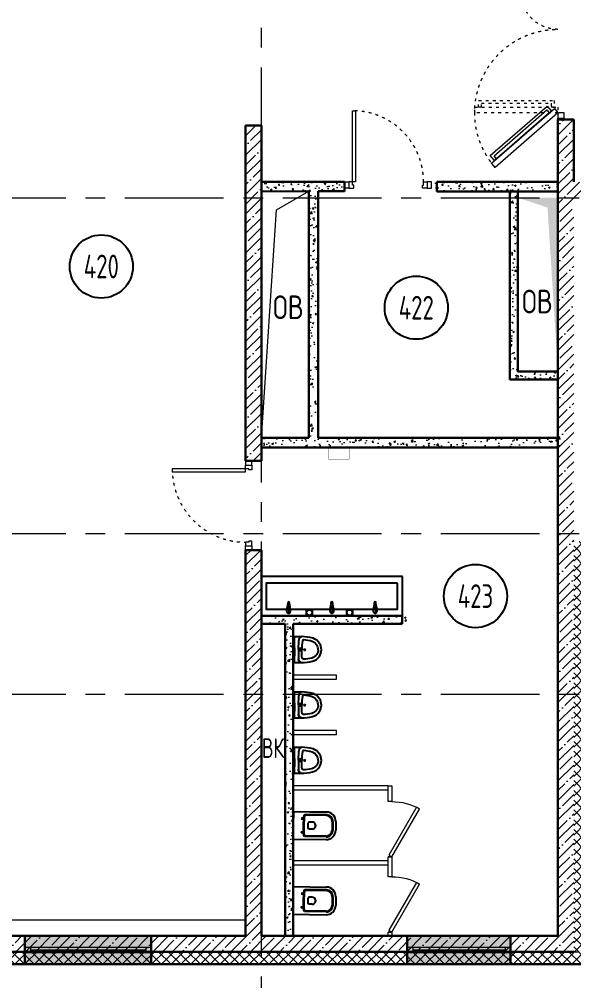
# Model space of a CAD drawing. Header units: millimetres. Extents: x -13407 to 93998, y -2611 to 109271.
# Drawn here: x 14098 to 21120, y 5883 to 18048 of the extents above; entities that cross this region are included whole.
import ezdxf
from ezdxf.enums import TextEntityAlignment as Align

# ---------------------------------------------------------------- set-up
doc = ezdxf.new("R2010")
doc.units = ezdxf.units.MM
doc.linetypes.add('ACAD_ISO03W100', pattern=[30, 12, -18])
doc.linetypes.add('CENTER', pattern=[2, 1.25, -0.25, 0.25, -0.25])
for name, color, linetype, lineweight in [('АР_Двери', 5, 'Continuous', 18), ('АР_Маркер экспликации', 239, 'Continuous', 13), ('АР_Навесной фасад', 5, 'Continuous', 5), ('АР_Номер помещения', 1, 'Continuous', 25), ('АР_Окна БЛОК', 250, 'Continuous', 13), ('АР_Оси', 193, 'Continuous', 9), ('АР_Перегородки газоблок', 165, 'Continuous', 30), ('АР_Перегородки газоблок_Штрих', 165, 'Continuous', 5), ('АР_Перегородки сантехнические', 216, 'Continuous', 9), ('АР_Подоконники', 163, 'Continuous', 9), ('АР_Помещения_площадь', 19, 'Continuous', 9), ('АР_Сущ Несущая стена', 202, 'Continuous', 30), ('АР_тонкая линия', 250, 'Continuous', 0), ('АР_Утеплитель', 250, 'Continuous', 9), ('АР_Штриховка монолит', 250, 'Continuous', 9), ('Спринклеры', 7, 'Continuous', 18), ('ТХ_ОСНОВНОЙ', 103, 'Continuous', 25)]:
    doc.layers.add(name, color=color, linetype=linetype, lineweight=lineweight)
for name, color, linetype in [('АР_Отверстия', 251, 'Continuous'), ('ТХ_дозаторы', 7, 'Continuous'), ('ТХ_обор_бытовое', 14, 'Continuous'), ('ТХ_сантехника', 253, 'Continuous')]:
    doc.layers.add(name, color=color, linetype=linetype)
doc.layers.get('ТХ_ОСНОВНОЙ').off()
doc.styles.add('ICOCPEUR', font='isocpeur.ttf')
doc.styles.add('ISOCPEUR', font='isocpeur.ttf', dxfattribs={"width": 0.7})
doc.styles.get("Standard").update_dxf_attribs({"font": 'arial.ttf'})
pattern_1 = [(50, (-195010.61, -55205.68), (215.17805, -18.82564), [22.5, -247.5]), (355, (-195010.61, -55205.68), (-41.6254, 225.65764), [18, -198]), (100.45144, (-194992.68, -55207.25), (173.55265, 206.832), [19.12206, -210.34263]), (46.1842, (-195010.61, -55145.68), (320.1724, -49.65578), [33.75, -371.25]), (96.63564, (-194983.93, -55149.82), (280.3986, 292.2356), [28.6831, -315.51413]), (351.18416, (-195010.6, -55145.68), (280.3986, 292.2356), [27, -297]), (21, (-194980.61, -55160.68), (179.07212, -120.78567), [22.5, -247.5]), (326, (-194980.61, -55160.68), (72.9946, 217.54501), [18, -198]), (71.45144, (-194965.7, -55170.75), (252.06671, 96.75935), [19.12206, -210.34263]), (37.5, (-195010.615, -55205.68), (3.647957, 99.868156), [0, -195.6, 0, -201, 0, -198.75]), (7.5, (-195010.61, -55205.68), (78.92086, 118.323514), [0, -114.6, 0, -191.1, 0, -75.75]), (327.5, (-195077.515, -55205.68), (160.14673, -6.766462), [0, -75, 0, -234, 0, -310.5]), (317.5, (-195107.51, -55205.68), (174.95585, 30.031495), [0, -97.5, 0, -155.4, 0, -220.5])]
pattern_2 = [(45, (-951587.81, 109999.9), (-123.743687, 123.743687), []), (45, (-951464.07, 109999.9), (-123.743687, 123.743687), [218.75, -43.75, 0, -43.75])]

# ---------------------------------------------------------------- blocks, each defined once
blk = doc.blocks.new('*U79')
at = {"color": 253}
for p, q in [((0, 0), (0, -50)), ((700, 0), (700, -50))]:
    blk.add_line(p, q, dxfattribs=at)
blk.add_lwpolyline([(0, 0), (606, 350), (628, 312), (22, -38)], close=True, dxfattribs=at)
blk.add_arc((0, 0), 700, 0, 30, dxfattribs=at)
blk = doc.blocks.new('*U80')
at = {"color": 253}
for p, q in [((0, 0), (0, -50)), ((700, 0), (700, -50))]:
    blk.add_line(p, q, dxfattribs=at)
blk.add_lwpolyline([(0, 0), (606, 350), (628, 312), (22, -38)], close=True, dxfattribs=at)
blk.add_arc((0, 0), 700, 0, 30, dxfattribs=at)
blk = doc.blocks.new('*U147')
at = {"color": 253}
blk.add_lwpolyline([(-100, 80), (-100, 1010), (-140, 1010), (-140, 80)], close=True, dxfattribs=at)
for points in [[(-1130, 0), (-1130, 80), (-1075, 80), (-1075, 0), (-1130, 0)], [(-1075, 80), (-1075, 0), (-1015, 0), (-1015, 40), (-1030, 40), (-1030, 80), (-1075, 80)], [(-55, 80), (-55, 0), (-115, 0), (-115, 40), (-100, 40), (-100, 80), (-55, 80)], [(0, 0), (0, 80), (-55, 80), (-55, 0), (0, 0)]]:
    blk.add_lwpolyline(points, dxfattribs=at)
at = {"color": 253, "linetype": 'ACAD_ISO03W100', "ltscale": 3}
blk.add_arc((-100, 80), 930, 90, 180, dxfattribs=at)
blk = doc.blocks.new('*U161')
h = blk.add_hatch(color=253)
h.dxf.hatch_style = 1
h.paths.add_polyline_path([(-1600, -140), (0, -140), (0, 220), (-1600, 220)])
at = {"color": 253, "lineweight": 30}
for p, q in [((-1600, -140), (-1600, 220)), ((0, -140), (0, 220))]:
    blk.add_line(p, q, dxfattribs=at)
at = {"color": 253}
for p, q in [((0, 220), (-1600, 220)), ((-1600, 70), (0, 70)), ((-1600, 0), (0, 0)), ((-1530, 0), (-1530, 70)), ((-1530, 35), (-70, 35)), ((-70, 0), (-70, 70)), ((-1600, -140), (0, -140)), ((-1600, -140), (-1600, -140)), ((-1600, -140), (-1600, -140)), ((0, -140), (0, -140)), ((0, -140), (0, -140))]:
    blk.add_line(p, q, dxfattribs=at)
blk = doc.blocks.new('*U162')
h = blk.add_hatch(color=253)
h.dxf.hatch_style = 1
h.paths.add_polyline_path([(-1310, -140), (0, -140), (0, 220), (-1310, 220)])
at = {"color": 253, "lineweight": 30}
for p, q in [((-1310, -140), (-1310, 220)), ((0, -140), (0, 220))]:
    blk.add_line(p, q, dxfattribs=at)
at = {"color": 253}
for p, q in [((0, 220), (-1310, 220)), ((-1310, 70), (0, 70)), ((-1310, 0), (0, 0)), ((-1240, 0), (-1240, 70)), ((-1240, 35), (-70, 35)), ((-70, 0), (-70, 70)), ((-1310, -140), (0, -140)), ((-1310, -140), (-1310, -140)), ((-1310, -140), (-1310, -140)), ((0, -140), (0, -140)), ((0, -140), (0, -140))]:
    blk.add_line(p, q, dxfattribs=at)
blk = doc.blocks.new('*U236')
at = {"layer": 'АР_Номер помещения', "color": 253}
blk.add_circle((-15881, -583), 400, dxfattribs=at)
at = {"layer": 'АР_Номер помещения', "color": 253, "style": 'ISOCPEUR', "width": 0.7}
blk.add_attdef('НОМЕР_ПОМЕЩЕНИЯ', text='', height=300, dxfattribs=at).set_placement((-15881, -583), align=Align.MIDDLE_CENTER)
at = {"layer": 'АР_Помещения_площадь', "color": 253, "lineweight": 30, "width": 0.7, "flags": 104}
blk.add_attdef('ИМЯ_ПОМЕЩЕНИЯ', text='', height=100, dxfattribs=at).set_placement((158, 1217), align=Align.MIDDLE_CENTER)
blk = doc.blocks.new('*U232')
at = {"layer": 'АР_Номер помещения', "color": 253}
blk.add_circle((-15678, 4216), 400, dxfattribs=at)
at = {"layer": 'АР_Номер помещения', "color": 253, "style": 'ISOCPEUR', "width": 0.7}
blk.add_attdef('НОМЕР_ПОМЕЩЕНИЯ', text='', height=300, dxfattribs=at).set_placement((-15678, 4216), align=Align.MIDDLE_CENTER)
at = {"layer": 'АР_Помещения_площадь', "color": 253, "lineweight": 30, "width": 0.7, "flags": 104}
blk.add_attdef('ИМЯ_ПОМЕЩЕНИЯ', text='', height=100, dxfattribs=at).set_placement((158, 1217), align=Align.MIDDLE_CENTER)
blk = doc.blocks.new('*U228')
at = {"layer": 'АР_Номер помещения', "color": 253}
blk.add_circle((-15881, 1810), 400, dxfattribs=at)
at = {"layer": 'АР_Номер помещения', "color": 253, "style": 'ISOCPEUR', "width": 0.7}
blk.add_attdef('НОМЕР_ПОМЕЩЕНИЯ', text='', height=300, dxfattribs=at).set_placement((-15881, 1810), align=Align.MIDDLE_CENTER)
at = {"layer": 'АР_Помещения_площадь', "color": 253, "lineweight": 30, "width": 0.7, "flags": 104}
blk.add_attdef('ИМЯ_ПОМЕЩЕНИЯ', text='', height=100, dxfattribs=at).set_placement((158, 1217), align=Align.MIDDLE_CENTER)
blk = doc.blocks.new('*U101')
at = {"color": 253}
for points in [[(-55, -80), (-55, 0), (-115, 0), (-115, -40), (-100, -40), (-100, -80), (-55, -80)], [(0, 0), (0, -80), (-55, -80), (-55, 0), (0, 0)], [(-1100, 0), (-1100, -80), (-1045, -80), (-1045, 0), (-1100, 0)], [(-1045, -80), (-1045, 0), (-985, 0), (-985, -40), (-1000, -40), (-1000, -80), (-1045, -80)]]:
    blk.add_lwpolyline(points, dxfattribs=at)
blk.add_lwpolyline([(-100, -80), (-100, -980), (-140, -980), (-140, -80)], close=True, dxfattribs=at)
at = {"color": 253, "linetype": 'ACAD_ISO03W100', "ltscale": 3}
blk.add_arc((-100, -80), 900, 180, 270, dxfattribs=at)
blk = doc.blocks.new('Писуар')
at = {"color": 253}
for points in [[(0, 53), (116, 53, 0.328868), (164, 90, 0.066999), (145, 234, 0.172209), (82, 318, 0.143285), (0, 342, 0.143285), (-82, 318, 0.172209), (-145, 234, 0.066999), (-164, 90)], [(-58, 286, 0.137396), (-106, 222)], [(58, 286, -0.137396), (106, 222)], [(-164, 90, 0.328868), (-116, 53, 8)], [(0, 93, 0.419996), (-16, 77, 0.151492), (-11, 66), (0, 66)], [(0, 93, -0.419996), (16, 77, -0.151492), (11, 66), (0, 66)]]:
    blk.add_lwpolyline(points, format="xyb", dxfattribs=at)
for points in [[(0, 0), (-164, 0), (-164, 90)], [(0, 53), (-116, 53)], [(0, 0), (164, 0), (164, 90)]]:
    blk.add_lwpolyline(points, dxfattribs=at)
blk.add_lwpolyline([(-21, 0), (21, 0), (21, -16), (-21, -16)], close=True, dxfattribs=at)
for centre, radius, start, end in [((0, 187), 115, 90, 120.5102), ((282, 110), 404, 163.8712, 178.9693), ((3, 912), 819, 262.0158, 269.8149)]:
    blk.add_arc(centre, radius, start, end, dxfattribs=at)
at = {"color": 253, "extrusion": (0, 0, -1)}
for centre, radius, start, end in [((0, 187), 115, 90, 120.5102), ((282, 110), 404, 163.8712, 178.9693), ((3, 912), 819, 262.0158, 269.8149)]:
    blk.add_arc(centre, radius, start, end, dxfattribs=at)
at = {"color": 253}
for points in [[(-11, 132), (-11, 138), (-5, 138), (0, 138)], [(0, 122), (-5, 122), (-11, 127), (-11, 132)], [(11, 132), (11, 138), (5, 138), (0, 138)], [(0, 122), (5, 122), (11, 127), (11, 132)], [(164, 90), (159, 69), (138, 53), (116, 53)]]:
    blk.add_open_spline(points, degree=3, dxfattribs=at)
for points, start_tangent, end_tangent in [([(-122, 117), (-111, 101)], (0.014037, -0.999901), (0.974129, -0.225992)), ([(122, 117), (111, 101)], (-0.014037, -0.999901), (-0.974129, -0.225992))]:
    blk.add_spline(points, degree=3, dxfattribs=dict(at, start_tangent=start_tangent, end_tangent=end_tangent))
blk = doc.blocks.new('дв.1700')
at = {"layer": 'АР_Двери', "color": 253}
for points in [[(-87, 0), (-87, -80), (-70, -80), (-70, 0), (-87, 0)], [(-70, -80), (-70, 0), (0, 0), (0, -30), (0, -30), (0, -80), (-70, -80)], [(1596, -80), (1596, 0), (1526, 0), (1526, -30), (1526, -30), (1526, -80), (1596, -80)], [(1613, 0), (1613, -80), (1596, -80), (1596, 0), (1613, 0)]]:
    blk.add_lwpolyline(points, dxfattribs=at)
for points in [[(0, -80), (-692, -876), (-639, -922), (53, -126)], [(1997, -150), (1526, -150), (1526, -80), (1997, -80)], [(20, -164), (-606, -884), (-542, -940), (84, -219)], [(-3, -190), (-583, -858), (-546, -890), (35, -223)], [(1947, -235), (1576, -235), (1576, -150), (1947, -150)], [(1912, -200), (1611, -200), (1611, -150), (1912, -150)]]:
    blk.add_lwpolyline(points, close=True, dxfattribs=at)
at = {"layer": 'АР_Двери', "color": 253, "linetype": 'ACAD_ISO03W100', "ltscale": 3}
for points in [[(0, -80), (0, -1135), (70, -1135), (70, -80)], [(1456, -551), (1456, -80), (1526, -80), (1526, -551)]]:
    blk.add_lwpolyline(points, close=True, dxfattribs=at)
for points in [[(70, -1050), (70, -1085), (155, -1085), (155, -130), (70, -130), (70, -165)], [(70, -1050), (120, -1050), (120, -165), (70, -165)], [(1456, -466), (1456, -501), (1371, -501), (1371, -130), (1456, -130), (1456, -165)], [(1456, -466), (1406, -466), (1406, -165), (1456, -165)]]:
    blk.add_lwpolyline(points, dxfattribs=at)
for centre, radius, start, end in [((0, -80), 1055, 229, 0), ((1526, -80), 471, 180, 351.4758)]:
    blk.add_arc(centre, radius, start, end, dxfattribs=at)
blk = doc.blocks.new('унитаз поликлиники')
at = {"color": 253}
for p, q in [((0, 175), (0, -175)), ((0, 175), (420, 175)), ((420, 139), (150, 139)), ((420, 129), (157, 129)), ((126, 87), (100, 87)), ((112, 73), (112, 100)), ((192, -34), (192, 34)), ((242, 44), (202, 44)), ((494, 57), (494, -57)), ((504, 55), (504, -55)), ((540, 55), (540, -55)), ((126, -87), (99, -86)), ((112, -73), (112, -100)), ((242, -44), (202, -44)), ((0, -175), (420, -175)), ((420, -139), (148, -139)), ((420, -129), (155, -129))]:
    blk.add_line(p, q, dxfattribs=at)
for centre, radius, start, end in [((420, 55), 120, 0, 90), ((420, 55), 83.5, 359.8619, 90.3335), ((420, 55), 74, 0, 90), ((242, 0), 43.7, 270, 90), ((420, -55), 120, 270, 0), ((420, -55), 84, 270, 0), ((420, -55), 74, 270, 358.4018)]:
    blk.add_arc(centre, radius, start, end, dxfattribs=at)
at = {"color": 253, "extrusion": (0, 0, -1)}
for centre, major_axis, ratio, start_param, end_param in [((1158, 0), (-731, -726), 0.993775, 0.659849, 0.910919), ((150, 127), (-5.6, -10.5), 0.821373, 1.269211, 2.570669), ((154, 120), (-5.61, -7.72), 0.798093, 1.232924, 2.686723), ((112, 87), (3.55, 3.55), 1, 5.504025, 11.78721), ((984, 0), (-23, -941), 0.89728, 1.422258, 1.677847), ((155, -117), (5.3, -10.4), 0.842984, 0.549902, 1.8819), ((202, -33), (4.12, -9.49), 0.964797, 0.42926, 1.943413), ((148, -127), (5.4, -10.4), 0.836443, 0.56114, 1.877577)]:
    blk.add_ellipse(centre, major_axis=major_axis, ratio=ratio, start_param=start_param, end_param=end_param, dxfattribs=at)
at = {"color": 253}
for centre, major_axis, ratio, start_param, end_param in [((202, 33), (4.12, 9.49), 0.964797, 0.42926, 1.943413), ((112, -87), (3.54, -3.55), 1, 5.504025, 11.78721)]:
    blk.add_ellipse(centre, major_axis=major_axis, ratio=ratio, start_param=start_param, end_param=end_param, dxfattribs=at)
blk = doc.blocks.new('Из_буфера31843')
at = {"color": 253}
for p, q in [((366, 166), (359, 113)), ((395, 113), (388, 166)), ((916, 166), (909, 113)), ((945, 113), (938, 166)), ((1466, 166), (1459, 113)), ((1495, 113), (1488, 166)), ((356, 104), (352, 62)), ((363, 87), (363, 101)), ((390, 87), (363, 87)), ((390, 101), (390, 87)), ((402, 62), (398, 104)), ((906, 104), (902, 62)), ((913, 87), (913, 101)), ((940, 87), (913, 87)), ((940, 101), (940, 87)), ((952, 62), (948, 104)), ((1456, 104), (1452, 62)), ((1463, 87), (1463, 101)), ((1490, 87), (1463, 87)), ((1490, 101), (1490, 87)), ((1502, 62), (1498, 104))]:
    blk.add_line(p, q, dxfattribs=at)
at = {"color": 253, "lineweight": 13, "ltscale": 500}
for p, q in [((377, 85), (377, 23)), ((927, 85), (927, 23)), ((1477, 85), (1477, 23))]:
    blk.add_line(p, q, dxfattribs=at)
at = {"color": 253}
for points in [[(1827, 500), (27, 500), (27, 0), (1827, 0)], [(1762, 415), (92, 415), (92, 85), (1762, 85)]]:
    blk.add_lwpolyline(points, close=True, dxfattribs=at)
for centre, major_axis, start_param, end_param in [((377, 102), (-14.9, 14.9), 4.498953, 6.496621), ((377, 165), (-7.91, 7.91), 4.051589, 6.943986), ((927, 102), (-14.9, 14.9), 4.498953, 6.496621), ((927, 165), (-7.91, 7.91), 4.051589, 6.943986), ((1477, 102), (-14.9, 14.9), 4.498953, 6.496621), ((1477, 165), (-7.91, 7.91), 4.051589, 6.943986), ((377, 62), (-17.7, -17.7), -0.785398, 2.356194), ((377, 102), (-14.9, -14.9), -1.35736, -0.875625), ((377, 101), (-9.62, 9.62), 3.926991, 7.068583), ((377, 102), (-14.9, 14.9), 4.017217, 4.498953), ((927, 62), (-17.7, -17.7), -0.785398, 2.356194), ((927, 102), (-14.9, -14.9), -1.35736, -0.875625), ((927, 101), (-9.62, 9.62), 3.926991, 7.068583), ((927, 102), (-14.9, 14.9), 4.017217, 4.498953), ((1477, 62), (-17.7, -17.7), -0.785398, 2.356194), ((1477, 102), (-14.9, -14.9), -1.35736, -0.875625), ((1477, 101), (-9.62, 9.62), 3.926991, 7.068583), ((1477, 102), (-14.9, 14.9), 4.017217, 4.498953)]:
    blk.add_ellipse(centre, major_axis=major_axis, ratio=1, start_param=start_param, end_param=end_param, dxfattribs=at)
blk = doc.blocks.new('У240')
at = {"layer": 'ТХ_обор_бытовое', "color": 253, "lineweight": 0, "ltscale": 100, "transparency": 33554687, "const_width": 2}
blk.add_lwpolyline([(259065, 2932), (259065, 3192), (259215, 3192), (259215, 2932)], close=True, dxfattribs=at)
blk = doc.blocks.new('A$C500e89c7')
at = {"color": 253, "ltscale": 100}
blk.add_circle((-37, 37), 35.3, dxfattribs=at)
at = {"layer": 'ТХ_дозаторы', "color": 253, "ltscale": 100}
blk.add_lwpolyline([(-73, 75), (0, 75), (0, 0), (-73, 0)], close=True, dxfattribs=at)

msp = doc.modelspace()

# ---------------------------------------------------------------- hatches: boundary and pattern name
at = {"layer": 'АР_Перегородки газоблок_Штрих', "ltscale": 100}
h = msp.add_hatch(dxfattribs=at)
h.set_pattern_fill('AR-CONC', color=253, scale=30)
h.set_pattern_definition(pattern_1)
h.paths.add_polyline_path([(18217.8, 15870), (18217.8, 15990), (17165, 15990), (17165, 15870)])
h = msp.add_hatch(dxfattribs=at)
h.set_pattern_fill('AR-CONC', color=253, scale=30)
h.set_pattern_definition(pattern_1)
h.paths.add_polyline_path([(20920, 15990), (19359.8, 15990), (19359.8, 15870), (20920, 15870)])
h = msp.add_hatch(dxfattribs=at)
h.set_pattern_fill('AR-CONC', color=253, scale=30)
h.set_pattern_definition(pattern_1)
h.paths.add_polyline_path([(17884.9, 15145.2), (17884.9, 15870.4), (17764.9, 15870.4), (17764.9, 12751.5), (17884.9, 12751.5), (17884.9, 14637)])
h = msp.add_hatch(dxfattribs=at)
h.set_pattern_fill('AR-CONC', color=253, scale=30)
h.set_pattern_definition([(50, (76865.7, -59574.46), (215.17805, -18.82564), [22.5, -247.5]), (355, (76865.7, -59574.46), (-41.6254, 225.65764), [18, -198]), (100.45144, (76883.63, -59576.03), (173.55265, 206.832), [19.12206, -210.34263]), (46.1842, (76865.7, -59514.46), (320.1724, -49.6558), [33.75, -371.25]), (96.63564, (76892.38, -59518.6), (280.3986, 292.2356), [28.6831, -315.5141]), (351.18416, (76865.7, -59514.46), (280.3986, 292.2356), [27, -297]), (21, (76895.7, -59529.46), (179.0721, -120.78567), [22.5, -247.5]), (326, (76895.7, -59529.46), (72.9946, 217.545), [18, -198]), (71.45144, (76910.62, -59539.52), (252.0667, 96.75935), [19.12206, -210.34263]), (37.5, (76865.7, -59574.46), (3.647957, 99.868156), [0, -195.6, 0, -201, 0, -198.75]), (7.5, (76865.7, -59574.46), (78.92086, 118.32351), [0, -114.6, 0, -191.1, 0, -75.75]), (327.5, (76798.8, -59574.46), (160.14673, -6.76646), [0, -75, 0, -234, 0, -310.5]), (317.5, (76768.8, -59574.46), (174.95585, 30.0315), [0, -97.5, 0, -155.4, 0, -220.5])])
h.paths.add_polyline_path([(20920.1, 13590), (20411.8, 13590), (20411.8, 15870), (20311.8, 15870), (20311.8, 14790.1), (20311.9, 14790.1), (20311.8, 13490), (20920, 13490)])
h = msp.add_hatch(dxfattribs=at)
h.set_pattern_fill('AR-CONC', color=253, scale=30)
h.set_pattern_definition(pattern_1)
h.paths.add_polyline_path([(20945, 12751.1), (17190, 12751.1), (17190, 12631.1), (20945, 12631.1)])
h = msp.add_hatch(dxfattribs=at)
h.set_pattern_fill('AR-CONC', color=253, scale=30)
h.set_pattern_definition(pattern_1)
h.paths.add_polyline_path([(19017.8, 10500), (17224.5, 10500), (17224.5, 10400), (17465.7, 10400), (17465.7, 6431.8), (17565.7, 6431.8), (17565.7, 10400), (19017.8, 10400)])
at = {"layer": 'АР_Утеплитель', "ltscale": 100}
h = msp.add_hatch(dxfattribs=at)
h.set_pattern_fill('ANSI37', color=253, scale=700)
h.set_pattern_definition([(45, (-945096.63, 49153.53), (-61.871843, 61.871843), []), (135, (-945096.63, 49153.53), (-61.871843, -61.871843), [])])
h.paths.add_polyline_path([(-100, 9610), (6250, 9610), (6250, 27480), (11889.8, 27480), (11889.8, 27630), (6100, 27630), (6100, 9760), (-250, 9760), (-250, -250), (13150, -250), (13150, 6100), (21270, 6100), (21270, 11290), (29537.4, 11290), (29537.4, 11040), (29687.4, 11040), (29687.4, 11440), (21120, 11440), (21120, 6250), (13000, 6250), (13000, -100), (-100, -100)])
at = {"layer": 'АР_Штриховка монолит', "ltscale": 100}
h = msp.add_hatch(dxfattribs=at)
h.set_pattern_fill('ANSI35', color=253, scale=700)
h.set_pattern_definition([(45, (-957237.81, 111021.02), (-123.743687, 123.743687), []), (45, (-957114.07, 111021.02), (-123.743687, 123.743687), [218.75, -43.75, 0, -43.75])])
h.paths.add_polyline_path([(17165, 16702.5), (16965, 16702.5), (16965, 12461.1), (17165, 12461.1)])
h = msp.add_hatch(dxfattribs=at)
h.set_pattern_fill('ANSI35', color=253, scale=700)
h.set_pattern_definition(pattern_2)
h.paths.add_polyline_path([(21120, 11440), (21120, 11640), (21120, 15790), (21620, 15790), (21620, 15990), (21120, 15990), (21120, 16777.5), (20920, 16777.5), (20920, 6450), (20920, 6250), (21120, 6250)])
h = msp.add_hatch(dxfattribs=at)
h.set_pattern_fill('ANSI35', color=253, scale=700)
h.set_pattern_definition(pattern_2)
h.paths.add_polyline_path([(20920, 6450), (17165, 6450), (17165, 11331.1), (16965, 11331.1), (16965, 6450), (13025, 6450), (13025, 6250), (20920, 6250)])
at = {"layer": 'Спринклеры'}
msp.add_hatch(color=253, dxfattribs=at).paths.add_polyline_path([(20920, 13590), (20920, 15790), (20411.8, 15790), (20786.8, 15665)])

# ---------------------------------------------------------------- linework, layer by layer
at = {"layer": 'АР_Навесной фасад', "color": 253, "ltscale": 100}
for p, q in [((13150, 6100), (21270, 6100)), ((13160, 6090), (21280, 6090))]:
    msp.add_line(p, q, dxfattribs=at)
at = {"layer": 'АР_Оси', "color": 253, "linetype": 'CENTER', "ltscale": 1000}
for p, q in [((17165, -1811.3), (17165, 32496.2)), ((-12563.8, 15790), (71033.4, 15790)), ((-12563.8, 11540), (71033.4, 11540)), ((-12563.8, 9510), (71033.4, 9510)), ((-12563.8, 6250), (71033.4, 6250))]:
    msp.add_line(p, q, dxfattribs=at)
at = {"layer": 'АР_Перегородки газоблок', "color": 253, "ltscale": 100}
for points in [[(18217.8, 15990), (17165, 15990)], [(18217.8, 15990), (18217.8, 15870)], [(20920, 15990), (19384.8, 15990)], [(19384.8, 15990), (19384.9, 15870)], [(17764.9, 15870.4), (17165, 15870.3)], [(17765, 12751.5), (17764.9, 15870.4)], [(17884.9, 15870.4), (17884.9, 12751.5)], [(17884.9, 15870.4), (18217.8, 15870.4)], [(19384.9, 15870), (20920, 15870)], [(20311.8, 15870), (20311.8, 13490), (20920, 13490)], [(20411.8, 15870), (20411.8, 13590), (20920, 13590)], [(17165, 12751.1), (17765, 12751.1)], [(17884.9, 12751.5), (20920, 12751.1)], [(17165, 12631.1), (20920, 12631.1)], [(17165, 10500), (18947.8, 10500)], [(18947.8, 10500), (18947.8, 10400)], [(17465.7, 10400), (17165, 10400)], [(17465.7, 10400), (17465.7, 6450)], [(18947.8, 10400), (17565.7, 10400)], [(17565.7, 10400), (17565.7, 6450)]]:
    msp.add_lwpolyline(points, dxfattribs=at)
at = {"layer": 'АР_Перегородки сантехнические', "color": 253, "lineweight": 0}
for points in [[(17565.6, 9750.1), (17565.6, 9700.1), (18115.9, 9700), (18115.9, 9750)], [(17565.7, 9050), (17565.7, 9000), (18116, 8999.9), (18116, 9049.9)], [(17565.8, 8350), (17565.8, 8300), (18767.8, 8300.1), (18767.8, 8350.1)], [(18817.8, 8150.3), (18767.8, 8150.3), (18767.8, 8350.1), (18817.8, 8350.1)], [(18817.8, 7200), (18767.8, 7200), (18767.8, 7450.3), (18817.8, 7450.3)], [(17565.9, 7400), (17565.9, 7350), (18767.8, 7350.1), (18767.8, 7400.1)], [(18817.8, 6450), (18767.8, 6450), (18767.8, 6500), (18817.8, 6500)]]:
    msp.add_lwpolyline(points, close=True, dxfattribs=at)
at = {"layer": 'АР_Подоконники', "color": 253, "ltscale": 100}
msp.add_line((16965, 6650), (13025, 6650), dxfattribs=at)
at = {"layer": 'АР_Сущ Несущая стена', "color": 253, "ltscale": 100}
for p, q in [((16965, 16702.5), (16965, 12461.1)), ((16965, 16702.5), (17165, 16702.5)), ((17165, 16702.5), (17165, 12461.1)), ((20920, 16777.5), (20920, 6450)), ((20920, 16777.5), (21120, 16777.5)), ((21120, 16777.5), (21120, 15990)), ((16965, 12461.1), (17165, 12461.1)), ((16965, 11331.1), (16965, 6450)), ((16965, 11331.1), (17165, 11331.1)), ((17165, 11331.1), (17165, 6450)), ((13025, 6450), (16965, 6450)), ((17165, 6450), (20920, 6450)), ((13000, 6250), (21120, 6250))]:
    msp.add_line(p, q, dxfattribs=at)
at = {"layer": 'АР_тонкая линия', "color": 253, "ltscale": 100}
msp.add_lwpolyline([(17165, 12751.5), (17357.2, 15635.2), (17764.9, 15870.4)], dxfattribs=at)

# ---------------------------------------------------------------- block references
at = {"layer": 'АР_Двери', "color": 253, "xscale": -1, "rotation": 270}
msp.add_blockref('дв.1700', (21000, 16864.5), dxfattribs=at)
at = {"layer": 'АР_Двери', "color": 253}
for name, p, rotation in [('*U101', (18217.8, 15910), 180), ('*U147', (17045, 12461.1), 90.00000000000001)]:
    msp.add_blockref(name, p, dxfattribs=dict(at, rotation=rotation))
at = {"layer": 'АР_Двери', "color": 253, "lineweight": 30, "xscale": -1, "rotation": 270}
for name, p in [('*U80', (18817.8, 7450.3)), ('*U79', (18817.8, 6500))]:
    msp.add_blockref(name, p, dxfattribs=at)
at = {"layer": 'АР_Маркер экспликации', "color": 253}
ref = msp.add_blockref('*U236', (31018.2, 15502.5), dxfattribs=at)
ref.add_attrib('НОМЕР_ПОМЕЩЕНИЯ', '420', dxfattribs={"layer": 'АР_Номер помещения', "color": 253, "height": 300, "style": 'ISOCPEUR', "width": 0.7}).set_placement((15137.3, 14919.7), align=Align.MIDDLE_CENTER)
ref = msp.add_blockref('*U228', (35006.2, 12588.1), dxfattribs=at)
ref.add_attrib('НОМЕР_ПОМЕЩЕНИЯ', '422', dxfattribs={"layer": 'АР_Номер помещения', "color": 253, "height": 300, "style": 'ISOCPEUR', "width": 0.7}).set_placement((19125.3, 14398.1), align=Align.MIDDLE_CENTER)
ref = msp.add_blockref('*U232', (35552.9, 6533.5), dxfattribs=at)
ref.add_attrib('НОМЕР_ПОМЕЩЕНИЯ', '423', dxfattribs={"layer": 'АР_Номер помещения', "color": 253, "height": 300, "style": 'ISOCPEUR', "width": 0.7}).set_placement((19875.1, 10749.5), align=Align.MIDDLE_CENTER)
at = {"layer": 'АР_Окна БЛОК', "color": 253, "xscale": -1, "rotation": 180}
for name, p in [('*U161', (15770, 6310)), ('*U162', (20320, 6310))]:
    msp.add_blockref(name, p, dxfattribs=at)
at = {"layer": 'ТХ_дозаторы', "color": 253, "ltscale": 100}
for p in [(17808.2, 10502.3), (18318.4, 10504.7)]:
    msp.add_blockref('A$C500e89c7', p, dxfattribs=at)
at = {"layer": 'ТХ_ОСНОВНОЙ', "color": 253, "rotation": 90}
msp.add_blockref('У240', (21206.9, -246583.8), dxfattribs=at)
at = {"layer": 'ТХ_сантехника', "color": 253, "xscale": 0.9954344748001746, "yscale": 0.9954344748001746, "zscale": 0.9954344748001746}
msp.add_blockref('Из_буфера31843', (17133.8, 10500), dxfattribs=at)
at = {"layer": 'ТХ_сантехника', "color": 253, "ltscale": 100, "rotation": 269.1248415622985}
for p in [(17581.7, 10074.6), (17581.7, 10074.6), (17581.7, 10074.6), (17581.7, 10074.6), (17581.6, 9374.7), (17581.6, 9374.7), (17581.6, 9374.7), (17581.6, 9374.6), (17581.5, 8674.8), (17581.5, 8674.8), (17581.5, 8674.8), (17581.5, 8674.7)]:
    msp.add_blockref('Писуар', p, dxfattribs=at)
at = {"layer": 'ТХ_сантехника', "color": 253, "rotation": 359.1248415622985}
for p in [(17566, 7850), (17566, 7849.9), (17565.8, 6900), (17565.8, 6900)]:
    msp.add_blockref('унитаз поликлиники', p, dxfattribs=at)

# ---------------------------------------------------------------- texts
at = {"layer": 'АР_Отверстия', "color": 253, "ltscale": 100, "attachment_point": 5, "line_spacing_factor": 0.7, "style": 'ICOCPEUR'}
for s, insert, char_height in [('\\A1;{\\W0.8;ОВ}', (20657.8, 14475.6), 300), ('\\A1;{\\W0.8;ОВ}', (17504.1, 14403.2), 300), ('\\A1;{\\W0.7;ВК}', (17310.6, 8826.7), 250)]:
    msp.add_mtext(s, dxfattribs=dict(at, insert=insert, char_height=char_height))

doc.saveas('drawing.dxf')
